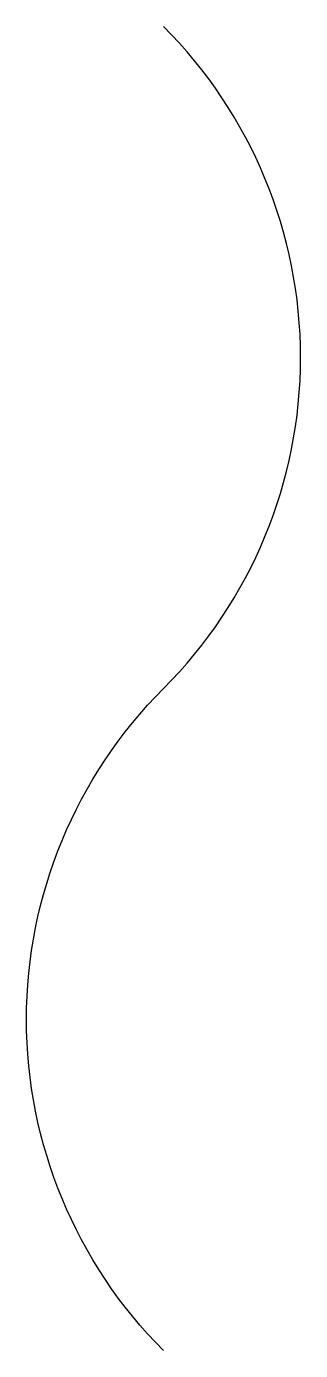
# Model space of a CAD drawing. Header units: millimetres. Extents: x -2888.814 to -2888.785, y 1182.352 to 1182.496.
import ezdxf

# ---------------------------------------------------------------- set-up
doc = ezdxf.new("R2010")
doc.units = ezdxf.units.MM
doc.header["$LTSCALE"] = 10
doc.layers.add('Hds_símbolos', color=2, linetype='Continuous')

msp = doc.modelspace()

# ---------------------------------------------------------------- linework, layer by layer
at = {"layer": 'Hds_símbolos', "color": 2}
msp.add_lwpolyline([(-2888.79944, 1182.35209, -0.414214), (-2888.79944, 1182.42409, 0.414214), (-2888.79944, 1182.49609)], format="xyb", dxfattribs=at)

doc.saveas('drawing.dxf')
